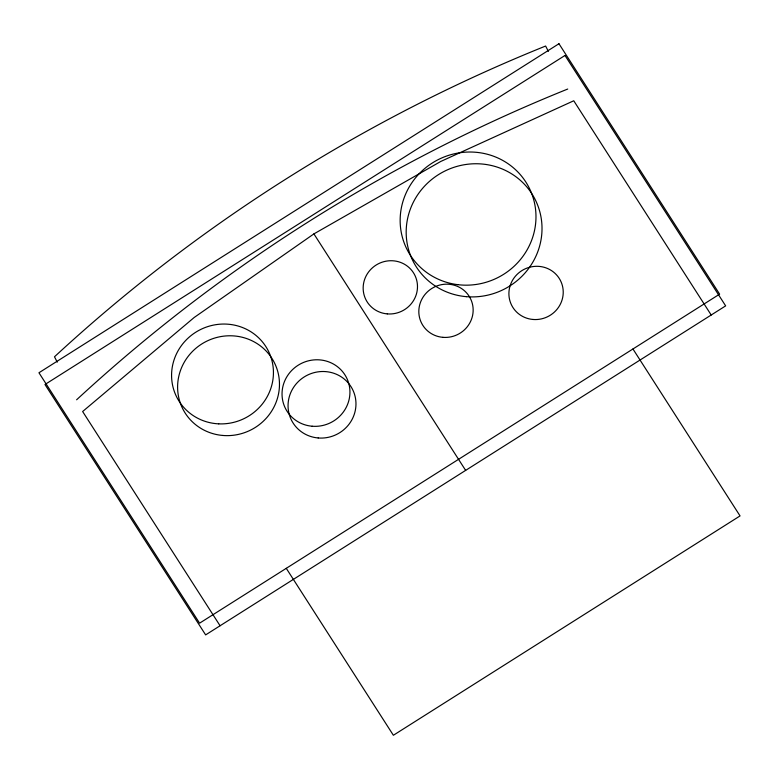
<?xml version="1.0" encoding="UTF-8"?>
<svg xmlns="http://www.w3.org/2000/svg" width="779" height="779" viewBox="0 0 779 779"><rect width="100%" height="100%" fill="white"/><g stroke="black" fill="none" stroke-linecap="round" stroke-linejoin="round"><path stroke-width="1.17" d="M711.198 315.008L573.753 100.773L440.807 161.438L313.908 233.895L194.166 317.501L82.632 411.526L220.077 625.761M632.947 348.973L740.05 515.912L393.376 735.269L286.273 568.329M313.908 233.895L465.638 470.38M548.377 51.404L545.621 46.029A1557.864 1505.486 -27.2 0 0 54.491 356.782L57.256 362.157M76.605 399.793A1557.864 1505.486 -27.2 0 1 567.725 89.04M558.962 43.731L38.95 372.761L199.599 623.171L719.621 294.141L558.962 43.731M564.989 55.465L44.978 384.495L205.637 634.895L725.648 305.874L564.989 55.465M387.26 313.888A27.353 26.437 -27.2 0 0 415.226 276.039A27.353 26.437 -27.2 0 0 368.477 272.124A27.353 26.437 -27.2 0 0 387.26 313.888M457.711 284.656A68.396 66.098 -27.2 0 0 531.375 192.773A68.396 66.098 -27.2 0 0 415.11 178.362A68.396 66.098 -27.2 0 0 457.711 284.656M218.733 423.854A51.297 49.574 -27.2 0 0 268.385 351.037A51.297 49.574 -27.2 0 0 180.397 347.035A51.297 49.574 -27.2 0 0 218.733 423.854M533.002 319.468A27.353 26.437 -27.2 0 0 560.968 281.618A27.353 26.437 -27.2 0 0 514.218 277.704A27.353 26.437 -27.2 0 0 533.002 319.468M442.93 337.336A27.353 26.437 -27.2 0 0 470.896 299.496A27.353 26.437 -27.2 0 0 424.136 295.572A27.353 26.437 -27.2 0 0 442.93 337.336M312.155 426.23A34.198 33.049 -27.2 0 0 347.122 378.925A34.198 33.049 -27.2 0 0 288.678 374.027A34.198 33.049 -27.2 0 0 312.155 426.23M466.436 296.672A68.396 66.098 -27.2 0 0 536.371 202.063A68.396 66.098 -27.2 0 0 419.472 192.257A68.396 66.098 -27.2 0 0 466.436 296.672M318.183 437.964A34.198 33.049 -27.2 0 0 353.15 390.659A34.198 33.049 -27.2 0 0 294.705 385.751A34.198 33.049 -27.2 0 0 318.183 437.964M222.794 435.461A51.297 49.574 -27.2 0 0 275.24 364.504A51.297 49.574 -27.2 0 0 187.573 357.152A51.297 49.574 -27.2 0 0 222.794 435.461"/></g></svg>
